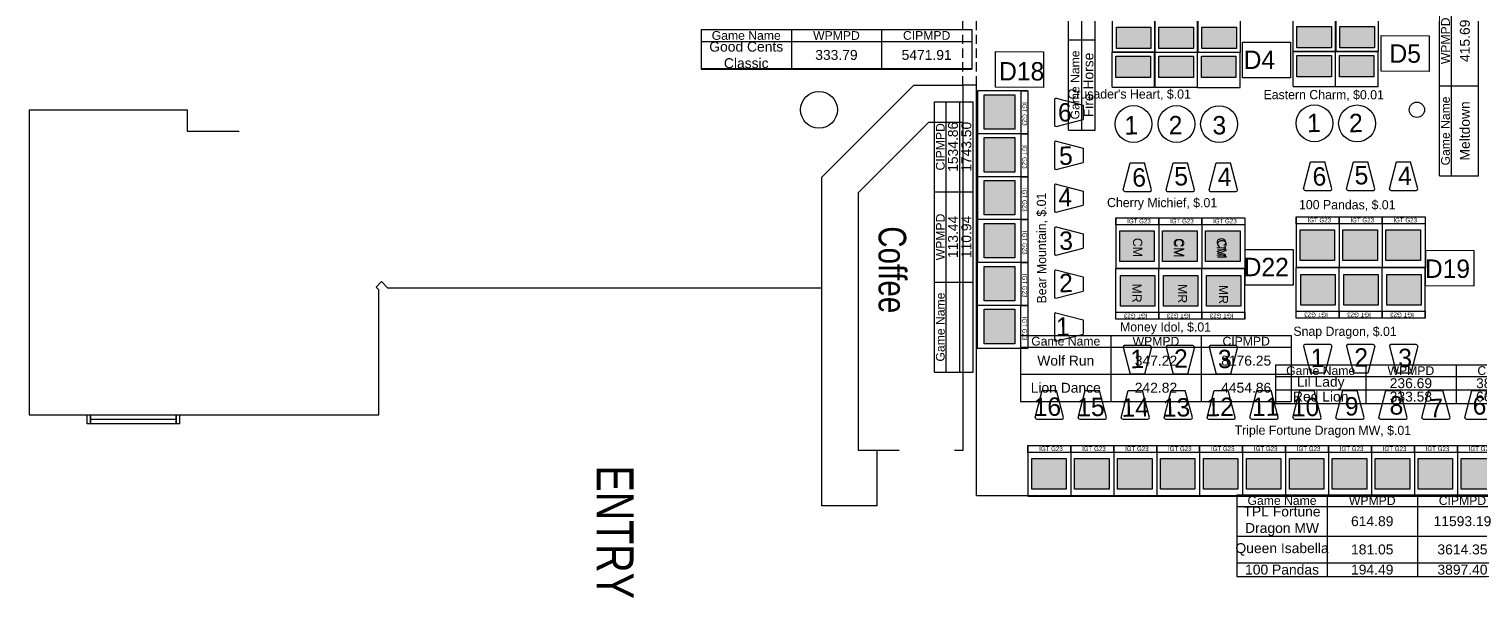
# Model space of a CAD drawing. Header units: inches. Extents: x 3213 to 10275, y -3570 to -435.
# Drawn here: x 8263 to 9209, y -3570 to -3199 of the extents above; entities that cross this region are included whole.
import ezdxf
from ezdxf.enums import TextEntityAlignment as Align

# ---------------------------------------------------------------- set-up
doc = ezdxf.new("R2010")
doc.units = ezdxf.units.IN
doc.header["$LTSCALE"] = 24
doc.header["$MEASUREMENT"] = 0
doc.linetypes.add('HIDDEN', pattern=[0.375, 0.25, -0.125])
for name, color, linetype in [('00 Bally Slots', 9, 'Continuous'), ('00 Bank', 7, 'Continuous'), ('00 IGT Slots', 7, 'Continuous'), ('00 PT Enrollment', 7, 'Continuous'), ('00 Themes', 7, 'Continuous'), ('F1  CLG', 15, 'HIDDEN'), ('F1  COL', 242, 'Continuous'), ('F1  DIM', 4, 'Continuous'), ('F1  WALL', 3, 'Continuous'), ('F1  WINDOW', 1, 'Continuous'), ('F1 NOTE', 4, 'Continuous'), ('F1 WALL-HATCH', 161, 'Continuous'), ('INT  WALL', 3, 'Continuous')]:
    doc.layers.add(name, color=color, linetype=linetype)
doc.styles.add('ARCHSTYL', font='HAND.SHX', dxfattribs={"width": 0.8})
doc.styles.add('HAND', font='Hand.shx', dxfattribs={"width": 0.8, "height": 0.5})

# ---------------------------------------------------------------- blocks, each defined once
blk = doc.blocks.new('*T399')
at = {"layer": '00 Themes', "linetype": 'ByBlock', "lineweight": -2, "transparency": 16777216}
for p, q in [((0, 0), (0, 176.43)), ((0, 176.43), (17.49, 176.43)), ((17.49, 0), (17.49, 176.43)), ((0, 0), (17.49, 0))]:
    blk.add_line(p, q, dxfattribs=at)
at = {"layer": '00 Themes', "color": 0, "linetype": 'ByBlock', "lineweight": -2, "transparency": 16777216}
for p, q in [((8.74, 0), (8.74, 176.43)), ((0, 117.62), (17.49, 117.62)), ((0, 58.81), (17.49, 58.81))]:
    blk.add_line(p, q, dxfattribs=at)
at = {"layer": '00 Themes', "color": 0, "lineweight": -3, "transparency": 16777216, "width": 58.689, "attachment_point": 5, "rotation": 90}
for s, insert, char_height in [('{\\fArial|b0|i0|c0;CIPMPD', (4.37, 147.02), 5.6858), ('{\\fArial|b0|i0|c0;\\c255;5009.47 ', (13.11, 147.02), 6.467), ('{\\fArial|b0|i0|c0;WPMPD', (4.37, 88.21), 5.6858), ('{\\fArial|b0|i0|c0;\\c255;192.96 ', (13.11, 88.21), 6.467), ('{\\fArial|b0|i0|c0;Game Name', (4.37, 29.4), 5.6858), ('{\\fArial|b0|i0|c0;Fire Horse', (13.11, 29.4), 6.467)]:
    blk.add_mtext(s, dxfattribs=dict(at, insert=insert, char_height=char_height))
blk = doc.blocks.new('*T400')
at = {"layer": '00 Themes', "linetype": 'ByBlock', "lineweight": -2, "transparency": 16777216}
for p, q in [((0, 0), (0, 176.43)), ((0, 176.43), (25.29, 176.43)), ((25.29, 0), (25.29, 176.43)), ((0, 0), (25.29, 0))]:
    blk.add_line(p, q, dxfattribs=at)
at = {"layer": '00 Themes', "color": 0, "linetype": 'ByBlock', "lineweight": -2, "transparency": 16777216}
for p, q in [((7.7, 0), (7.7, 176.43)), ((0, 117.62), (25.29, 117.62)), ((0, 58.81), (25.29, 58.81))]:
    blk.add_line(p, q, dxfattribs=at)
at = {"layer": '00 Themes', "color": 0, "lineweight": -3, "transparency": 16777216, "width": 58.689, "attachment_point": 5, "rotation": 90}
for s, insert, char_height in [('{\\fArial|b0|i0|c0;CIPMPD', (3.85, 147.02), 5.6858), ('{\\fArial|b0|i0|c0;\\c65280;6554.75 ', (16.49, 147.02), 6.467), ('{\\fArial|b0|i0|c0;WPMPD', (3.85, 88.21), 5.6858), ('{\\fArial|b0|i0|c0;\\c65280;415.69 ', (16.49, 88.21), 6.467), ('{\\fArial|b0|i0|c0;Game Name', (3.85, 29.4), 5.6858), ('{\\fArial|b0|i0|c0;Meltdown', (16.49, 29.4), 6.467)]:
    blk.add_mtext(s, dxfattribs=dict(at, insert=insert, char_height=char_height))
blk = doc.blocks.new('*T404')
at = {"layer": '00 Themes', "linetype": 'ByBlock', "lineweight": -2, "transparency": 16777216}
for p, q in [((0, 0), (0, 176.43)), ((0, 176.43), (25.19, 176.43)), ((25.19, 0), (25.19, 176.43)), ((0, 0), (25.19, 0))]:
    blk.add_line(p, q, dxfattribs=at)
at = {"layer": '00 Themes', "color": 0, "linetype": 'ByBlock', "lineweight": -2, "transparency": 16777216}
for p, q in [((7.7, 0), (7.7, 176.43)), ((16.44, 0), (16.44, 176.43)), ((0, 117.62), (25.19, 117.62)), ((0, 58.81), (25.19, 58.81))]:
    blk.add_line(p, q, dxfattribs=at)
at = {"layer": '00 Themes', "color": 0, "lineweight": -3, "transparency": 16777216, "width": 58.689, "attachment_point": 5, "rotation": 90}
for s, insert, char_height in [('{\\fArial|b0|i0|c0;CIPMPD', (3.85, 147.02), 5.6858), ('{\\fArial|b0|i0|c0;\\c255;1534.86 ', (12.07, 147.02), 6.467), ('{\\fArial|b0|i0|c0;\\c255;1743.50 ', (20.82, 147.02), 6.467), ('{\\fArial|b0|i0|c0;WPMPD', (3.85, 88.21), 5.6858), ('{\\fArial|b0|i0|c0;\\c255;113.44 ', (12.07, 88.21), 6.467), ('{\\fArial|b0|i0|c0;\\c255;110.94 ', (20.82, 88.21), 6.467), ('{\\fArial|b0|i0|c0;Game Name', (3.85, 29.4), 5.6858), ('{\\fArial|b0|i0|c0;', (12.07, 29.4), 6.467), ('{\\fArial|b0|i0|c0;', (20.82, 29.4), 6.467)]:
    blk.add_mtext(s, dxfattribs=dict(at, insert=insert, char_height=char_height))
blk = doc.blocks.new('*T425')
at = {"layer": '00 Themes', "linetype": 'ByBlock', "lineweight": -2, "transparency": 16777216}
for p, q in [((0, 0), (176.43, 0)), ((0, 0), (0, -25.19)), ((176.43, 0), (176.43, -25.19)), ((0, -25.19), (176.43, -25.19))]:
    blk.add_line(p, q, dxfattribs=at)
at = {"layer": '00 Themes', "color": 0, "linetype": 'ByBlock', "lineweight": -2, "transparency": 16777216}
for p, q in [((58.81, 0), (58.81, -25.19)), ((117.62, 0), (117.62, -25.19)), ((0, -7.7), (176.43, -7.7)), ((0, -16.44), (176.43, -16.44))]:
    blk.add_line(p, q, dxfattribs=at)
at = {"layer": '00 Themes', "color": 0, "lineweight": -3, "transparency": 16777216, "width": 58.689, "attachment_point": 5}
for s, insert, char_height in [('{\\fArial|b0|i0|c0;Game Name', (29.4, -3.85), 5.6858), ('{\\fArial|b0|i0|c0;Lil Lady', (29.4, -12.07), 6.467), ('{\\fArial|b0|i0|c0;WPMPD', (88.21, -3.85), 5.6858), ('{\\fArial|b0|i0|c0;\\c52479;236.69 ', (88.21, -12.07), 6.467), ('{\\fArial|b0|i0|c0;\\c255;3880.76 ', (147.02, -12.07), 6.467), ('{\\fArial|b0|i0|c0;CIPMPD', (147.02, -3.85), 5.6858), ('{\\fArial|b0|i0|c0;Red Lion', (29.4, -20.82), 6.467), ('{\\fArial|b0|i0|c0;\\c65280;333.58 ', (88.21, -20.82), 6.467), ('{\\fArial|b0|i0|c0;\\c65280;6635.61 ', (147.02, -20.82), 6.467)]:
    blk.add_mtext(s, dxfattribs=dict(at, insert=insert, char_height=char_height))
blk = doc.blocks.new('*T426')
at = {"layer": '00 Themes', "linetype": 'ByBlock', "lineweight": -2, "transparency": 16777216}
for p, q in [((0, 0), (176.43, 0)), ((0, 0), (0, -43.08)), ((176.43, 0), (176.43, -43.08)), ((0, -43.08), (176.43, -43.08))]:
    blk.add_line(p, q, dxfattribs=at)
at = {"layer": '00 Themes', "color": 0, "linetype": 'ByBlock', "lineweight": -2, "transparency": 16777216}
for p, q in [((58.81, 0), (58.81, -43.08)), ((117.62, 0), (117.62, -43.08)), ((0, -7.7), (176.43, -7.7)), ((0, -25.39), (176.43, -25.39))]:
    blk.add_line(p, q, dxfattribs=at)
at = {"layer": '00 Themes', "color": 0, "lineweight": -3, "transparency": 16777216, "width": 58.689, "attachment_point": 5}
for s, insert, char_height in [('{\\fArial|b0|i0|c0;Game Name', (29.4, -3.85), 5.6858), ('{\\fArial|b0|i0|c0;WPMPD', (88.21, -3.85), 5.6858), ('{\\fArial|b0|i0|c0;CIPMPD', (147.02, -3.85), 5.6858), ('{\\fArial|b0|i0|c0;Wolf Run', (29.4, -16.55), 6.467), ('{\\fArial|b0|i0|c0;\\c65280;347.22 ', (88.21, -16.55), 6.467), ('{\\fArial|b0|i0|c0;\\c65280;8176.25 ', (147.02, -16.55), 6.467), ('{\\fArial|b0|i0|c0;Lion Dance', (29.4, -34.24), 6.467), ('{\\fArial|b0|i0|c0;\\c52479;242.82 ', (88.21, -34.24), 6.467), ('{\\fArial|b0|i0|c0;\\c255;4454.86 ', (147.02, -34.24), 6.467)]:
    blk.add_mtext(s, dxfattribs=dict(at, insert=insert, char_height=char_height))
blk = doc.blocks.new('*T428')
at = {"layer": '00 Themes', "linetype": 'ByBlock', "lineweight": -2, "transparency": 16777216}
for p, q in [((0, 0), (176.43, 0)), ((0, 0), (0, -53.3)), ((176.43, 0), (176.43, -53.3)), ((0, -53.3), (176.43, -53.3))]:
    blk.add_line(p, q, dxfattribs=at)
at = {"layer": '00 Themes', "color": 0, "linetype": 'ByBlock', "lineweight": -2, "transparency": 16777216}
for p, q in [((58.81, 0), (58.81, -53.3)), ((117.62, 0), (117.62, -53.3)), ((0, -7.7), (176.43, -7.7)), ((0, -26.97), (176.43, -26.97)), ((0, -44.55), (176.43, -44.55))]:
    blk.add_line(p, q, dxfattribs=at)
at = {"layer": '00 Themes', "color": 0, "lineweight": -3, "transparency": 16777216, "width": 58.689, "attachment_point": 5}
for s, insert, char_height in [('{\\fArial|b0|i0|c0;TPL Fortune Dragon MW', (29.4, -17.33), 6.467), ('{\\fArial|b0|i0|c0;Game Name', (29.4, -3.85), 5.6858), ('{\\fArial|b0|i0|c0;WPMPD', (88.21, -3.85), 5.6858), ('{\\fArial|b0|i0|c0;CIPMPD', (147.02, -3.85), 5.6858), ('{\\fArial|b0|i0|c0;\\c65280;614.89 ', (88.21, -17.33), 6.467), ('{\\fArial|b0|i0|c0;\\c65280;11593.19 ', (147.02, -17.33), 6.467), ('{\\fArial|b0|i0|c0;Queen Isabella', (29.4, -35.76), 6.467), ('{\\fArial|b0|i0|c0;\\c255;181.05 ', (88.21, -35.76), 6.467), ('{\\fArial|b0|i0|c0;\\c255;3614.35 ', (147.02, -35.76), 6.467), ('{\\fArial|b0|i0|c0;100 Pandas', (29.4, -48.92), 6.467), ('{\\fArial|b0|i0|c0;\\c255;194.49 ', (88.21, -48.92), 6.467), ('{\\fArial|b0|i0|c0;\\c255;3897.40 ', (147.02, -48.92), 6.467)]:
    blk.add_mtext(s, dxfattribs=dict(at, insert=insert, char_height=char_height))
blk = doc.blocks.new('IGT G23')
at = {"linetype": 'ByBlock', "lineweight": -3}
h = blk.add_hatch(color=7, dxfattribs=at)
h.set_gradient(color1=(241, 237, 14), color2=(18, 202, 42), tint=1)
h.paths.add_polyline_path([(-33.41, -26.28), (-33.41, -1.81), (-28.91, -1.81), (-28.91, -26.28)], flags=9)
h = blk.add_hatch(color=0, dxfattribs=at)
h.dxf.hatch_style = 1
h.set_gradient(color1=(255, 63, 0), tint=0.32, name='CYLINDER')
h.paths.add_polyline_path([(-4.53, -3.06), (-24.51, -3.06), (-24.51, -25.5), (-4.53, -25.5)])
at = {"color": 0, "linetype": 'ByBlock', "lineweight": -3}
blk.add_lwpolyline([(-24.51, -3.06), (-4.53, -3.06), (-4.53, -25.5), (-24.51, -25.5)], close=True, dxfattribs=at)
at = {"layer": '00 IGT Slots', "color": 30, "ltscale": 25}
for p, q in [((-33, 0), (0, 0)), ((-33, -28), (-33, 0)), ((0, -28), (0, 0)), ((-51.29, -4.75), (-69, -9.37)), ((-69, -18.63), (-69, -9.37)), ((-50.29, -22.18), (-50.29, -5.68)), ((-51.29, -23.18), (-69.01, -18.63)), ((-33, -28), (0, -28))]:
    blk.add_line(p, q, dxfattribs=at)
at = {"layer": '00 IGT Slots', "color": 30, "linetype": 'ByBlock', "lineweight": -3}
blk.add_lwpolyline([(-33, 0), (-28.48, 0), (-28.48, -28), (-33, -28)], close=True, dxfattribs=at)
at = {"layer": '00 IGT Slots', "color": 30, "ltscale": 25}
for centre, start, end in [((-51.29, -5.68), 0, 90), ((-51.29, -22.18), 270, 0)]:
    blk.add_arc(centre, 1, start, end, dxfattribs=at)
at = {"layer": '00 IGT Slots', "color": 7, "linetype": 'ByBlock', "lineweight": -3, "insert": (-32.42, -20.63), "char_height": 3, "width": 15.2138, "attachment_point": 1, "rotation": 90, "style": 'HAND'}
blk.add_mtext('IGT G23', dxfattribs=at)
blk = doc.blocks.new('Bally V22')
at = {"linetype": 'ByBlock', "lineweight": -3}
h = blk.add_hatch(color=0, dxfattribs=at)
h.dxf.hatch_style = 1
h.set_gradient(color1=(255, 63, 0), tint=0.32)
h.paths.add_polyline_path([(16.43, 24.99), (2.51, 24.99), (2.51, 2.52), (16.43, 2.52)])
at = {"color": 192, "linetype": 'ByBlock', "lineweight": -3}
blk.add_lwpolyline([(2.51, 24.99), (16.43, 24.99), (16.43, 2.52), (2.51, 2.52)], close=True, dxfattribs=at)
at = {"layer": '00 Bally Slots', "color": 192, "ltscale": 25}
for p, q in [((22.86, 27.75), (0, 27.75)), ((0, 0), (0, 27.75)), ((22.86, 0), (22.86, 27.75)), ((22.86, 0), (0, 0))]:
    blk.add_line(p, q, dxfattribs=at)
at = {"layer": '00 Bally Slots', "color": 192}
blk.add_circle((46.85, 13.96), 12.01, dxfattribs=at)
blk = doc.blocks.new('*T476')
at = {"layer": '00 Themes', "linetype": 'ByBlock', "lineweight": -2, "transparency": 16777216}
for p, q in [((0, 0), (176.43, 0)), ((0, 0), (0, -25.4)), ((176.43, 0), (176.43, -25.4)), ((0, -25.4), (176.43, -25.4))]:
    blk.add_line(p, q, dxfattribs=at)
at = {"layer": '00 Themes', "color": 0, "linetype": 'ByBlock', "lineweight": -2, "transparency": 16777216}
for p, q in [((58.81, 0), (58.81, -25.76)), ((117.62, 0), (117.62, -25.76)), ((0, -7.7), (176.43, -7.7)), ((0, -25.4), (0, -25.76)), ((0, -25.76), (176.43, -25.76)), ((176.43, -25.4), (176.43, -25.76))]:
    blk.add_line(p, q, dxfattribs=at)
at = {"layer": '00 Themes', "color": 0, "lineweight": -3, "transparency": 16777216, "width": 58.689, "attachment_point": 5}
for s, insert, char_height in [('{\\fArial|b0|i0|c0;Good Cents Classic', (29.4, -16.55), 6.467), ('{\\fArial|b0|i0|c0;Game Name', (29.4, -3.85), 5.6858), ('{\\fArial|b0|i0|c0;WPMPD', (88.21, -3.85), 5.6858), ('{\\fArial|b0|i0|c0;CIPMPD', (147.02, -3.85), 5.6858), ('{\\fArial|b0|i0|c0;\\c65280;333.79 ', (88.21, -16.55), 6.467), ('{\\fArial|b0|i0|c0;\\c255;5471.91 ', (147.02, -16.55), 6.467)]:
    blk.add_mtext(s, dxfattribs=dict(at, insert=insert, char_height=char_height))

msp = doc.modelspace()

# ---------------------------------------------------------------- linework, layer by layer
at = {"layer": '00 Bank'}
for points in [[(9175.46, -3226.53), (9144.14, -3226.51), (9144.15, -3203.23), (9175.46, -3203.25)], [(8924.16, -3236.98), (8892.84, -3236.96), (8892.85, -3213.68), (8924.16, -3213.7)], [(9085.06, -3230.83), (9053.74, -3230.81), (9053.75, -3207.53), (9085.06, -3207.54)], [(9086.78, -3366.07), (9055.47, -3366.05), (9055.48, -3342.77), (9086.78, -3342.79)], [(9204.52, -3366.64), (9173.2, -3366.6), (9173.23, -3343.32), (9204.53, -3343.36)]]:
    msp.add_lwpolyline(points, close=True, dxfattribs=at)
at = {"layer": 'F1  CLG'}
for points in [[(8871.48, -3235.61), (8871.48, -3139.61)], [(8880.48, -3235.61), (8880.48, -3139.61)]]:
    msp.add_lwpolyline(points, dxfattribs=at)
at = {"layer": 'F1  COL'}
msp.add_circle((9167.48, -3251.61), 5, dxfattribs=at)
at = {"layer": 'F1  WALL'}
for points in [[(8871.48, -3235.61), (8871.48, -3473.97), (8865.98, -3473.97)], [(9364.48, -3503.61), (8880.48, -3503.61), (8880.48, -3235.61), (8871.48, -3235.61)], [(8262.71, -3251.61), (8262.71, -3450.61), (8490.71, -3450.61)], [(8496.71, -3367.97), (8492.47, -3363.73), (8488.93, -3367.26)], [(8488.93, -3367.26), (8490.71, -3369.04)], [(8490.71, -3450.61), (8490.71, -3369.04)], [(8772.48, -3367.97), (8496.71, -3367.97)], [(8815.48, -3473.97), (8815.48, -3509.97), (8779.48, -3509.97), (8779.48, -3367.97), (8772.48, -3367.97)], [(8829.98, -3473.97), (8815.48, -3473.97)]]:
    msp.add_lwpolyline(points, dxfattribs=at)
msp.add_circle((8777.71, -3251.61), 12, dxfattribs=at)
at = {"layer": 'F1  WINDOW'}
for points in [[(8302.71, -3456.61), (8300.71, -3456.61), (8300.71, -3450.61), (8302.71, -3450.61)], [(8358.71, -3456.61), (8302.71, -3456.61), (8302.71, -3450.61), (8358.71, -3450.61)], [(8360.71, -3456.61), (8358.71, -3456.61), (8358.71, -3450.61), (8360.71, -3450.61)]]:
    msp.add_lwpolyline(points, close=True, dxfattribs=at)
msp.add_lwpolyline([(8302.71, -3453.61), (8358.71, -3453.61)], dxfattribs=at)
at = {"layer": 'F1 WALL-HATCH'}
for points in [[(8779.48, -3367.97), (8779.48, -3295.61), (8839.48, -3235.61), (8871.48, -3235.61)], [(8815.48, -3473.97), (8803.48, -3473.97), (8803.48, -3305.55), (8849.42, -3259.61), (8871.48, -3259.61)]]:
    msp.add_lwpolyline(points, dxfattribs=at)
at = {"layer": 'INT  WALL', "color": 3}
for p, q in [((8262.71, -3251.61), (8365.71, -3251.61)), ((8365.71, -3251.61), (8365.71, -3265.61)), ((8365.71, -3265.61), (8399.71, -3265.61))]:
    msp.add_line(p, q, dxfattribs=at)

# ---------------------------------------------------------------- block references
for name, p in [('*T399', (8940.3, -3264.81)), ('*T400', (9182.3, -3294.81)), ('*T476', (8700.88, -3199.3)), ('*T404', (8853, -3422.81)), ('*T426', (8909.19, -3398.8)), ('*T425', (9075.38, -3418)), ('*T428', (9050.19, -3502.8))]:
    msp.add_blockref(name, p)
at = {"layer": '00 Themes', "color": 10, "lineweight": -3, "transparency": 33554661}
for name, p, rotation in [('Bally V22', (8996.55, -3214.08), 89.99999999999999), ('Bally V22', (9024.34, -3214.13), 89.99999999999999), ('Bally V22', (9052.34, -3214.13), 89.99999999999999), ('Bally V22', (9114.3, -3213.66), 89.99999999999999), ('Bally V22', (9142.3, -3213.66), 89.99999999999999), ('Bally V22', (8968.79, -3214.06), 270), ('Bally V22', (8996.79, -3214.06), 270), ('Bally V22', (9024.58, -3214.11), 270), ('Bally V22', (9086.75, -3213.59), 270), ('Bally V22', (9114.54, -3213.64), 270), ('IGT G23', (8880.96, -3267.29), 180), ('IGT G23', (8880.95, -3295.29), 180), ('IGT G23', (8999.26, -3355.19), 270), ('IGT G23', (9027.26, -3355.2), 270), ('IGT G23', (9055.26, -3355.2), 270), ('IGT G23', (9116.81, -3354.51), 270), ('IGT G23', (9144.81, -3354.53), 270), ('IGT G23', (9172.81, -3354.53), 270), ('IGT G23', (8880.95, -3323.28), 180), ('IGT G23', (8880.95, -3351.28), 180), ('IGT G23', (8880.93, -3379.31), 180), ('IGT G23', (8971.26, -3355.19), 89.99999999999999), ('IGT G23', (8999.26, -3355.2), 89.99999999999999), ('IGT G23', (9027.29, -3355.23), 89.99999999999999), ('IGT G23', (9088.81, -3354.51), 89.99999999999999), ('IGT G23', (9116.81, -3354.53), 89.99999999999999), ('IGT G23', (9144.84, -3354.55), 89.99999999999999), ('IGT G23', (8880.92, -3407.31), 180), ('IGT G23', (8941.89, -3503.7), 270), ('IGT G23', (8969.89, -3503.71), 270), ('IGT G23', (8997.88, -3503.71), 270), ('IGT G23', (9025.88, -3503.71), 270), ('IGT G23', (9053.87, -3503.71), 270), ('IGT G23', (9081.87, -3503.72), 270), ('IGT G23', (9109.86, -3503.72), 270), ('IGT G23', (9137.86, -3503.72), 270), ('IGT G23', (9165.88, -3503.74), 270), ('IGT G23', (9193.88, -3503.75), 270), ('IGT G23', (9221.93, -3503.74), 270)]:
    msp.add_blockref(name, p, dxfattribs=dict(at, rotation=rotation))

# ---------------------------------------------------------------- texts
at = {"layer": '00 Bank'}
for s, rotation, p in [('D4', 359.97523, (9054.56, -3224.96)), ('D5', 359.97523, (9149.61, -3220.91)), ('D18', 359.97523, (8895.13, -3232.49)), ('D22', 359.97523, (9054.56, -3360.2)), ('D19', 359.94145, (9172.7, -3361.29))]:
    msp.add_text(s, height=12, rotation=rotation, dxfattribs=at).set_placement(p)
at = {"layer": '00 PT Enrollment', "style": 'ARCHSTYL'}
for s, p in [('6', (8938.09, -3259.27)), ('1', (8981.37, -3267.75)), ('2', (9010.27, -3267.65)), ('3', (9038.81, -3267.7)), ('1', (9100.42, -3266.19)), ('2', (9127.86, -3266.22)), ('5', (8938.77, -3287.56)), ('6', (8986.5, -3301.77)), ('5', (9013.9, -3300.99)), ('4', (9042.22, -3301.34)), ('6', (9104.05, -3301.1)), ('5', (9131.44, -3300.31)), ('4', (9159.76, -3300.66)), ('4', (8938.32, -3314.7)), ('3', (8938.9, -3343.03)), ('2', (8938.83, -3370.64)), ('1', (8936.78, -3399.12)), ('1', (8985.24, -3420.21)), ('2', (9013.8, -3419.93)), ('3', (9042.37, -3420.21)), ('1', (9102.78, -3419.53)), ('2', (9131.35, -3419.25)), ('3', (9159.92, -3419.53)), ('16', (8926.7, -3451.39)), ('15', (8955.1, -3451.58)), ('14', (8983.95, -3451.87)), ('13', (9010.89, -3451.85)), ('12', (9039.26, -3451.51)), ('11', (9068.94, -3451.37)), ('10', (9095.02, -3451.58)), ('9', (9125.11, -3451.1)), ('8', (9154.23, -3450.53)), ('7', (9180.22, -3452.22)), ('6', (9208.39, -3450.54))]:
    msp.add_text(s, height=12, rotation=1, dxfattribs=at).set_placement(p, align=Align.CENTER)
at = {"layer": '00 Themes', "linetype": 'HIDDEN'}
for s, rotation, p in [("Crusader's Heart, $.01", 359.89816, (8939.67, -3244.25)), ('Eastern Charm, $0.01', 359.89816, (9067.5, -3244.69)), ('Bear Mountain, $.01', 90.20692, (8925.92, -3377.98)), ('Cherry Michief, $.01', 359.89816, (8965.5, -3315.13)), ('100 Pandas, $.01', 359.89816, (9090.65, -3316.5)), ('CM', 270, (8982.43, -3335.21)), ('CM', 270, (9009, -3335.5)), ('CM', 270, (9009.79, -3335.49)), ('CM', 270, (9037, -3335)), ('CM', 270, (9037.44, -3336.19)), ('MR', 270, (8982, -3365.03)), ('MR', 270, (9011.72, -3365.36)), ('MR', 270, (9038.39, -3365.89)), ('Money Idol, $.01', 359.89816, (8973.96, -3396.25)), ('Snap Dragon, $.01', 359.89816, (9086.98, -3399.13)), ('Triple Fortune Dragon MW, $.01', 359.89816, (9048.67, -3463.62))]:
    msp.add_text(s, height=6, rotation=rotation, dxfattribs=at).set_placement(p)
at = {"layer": 'F1  DIM', "insert": (8834.57, -3327.65), "char_height": 18, "width": 82.6875, "attachment_point": 1, "rotation": 270, "style": 'HAND'}
msp.add_mtext('Coffee', dxfattribs=at)
at = {"layer": 'F1 NOTE', "insert": (8656.83, -3483.76), "char_height": 24, "width": 206.8125, "attachment_point": 1, "rotation": 270, "style": 'HAND'}
msp.add_mtext('ENTRY', dxfattribs=at)

doc.saveas('drawing.dxf')
